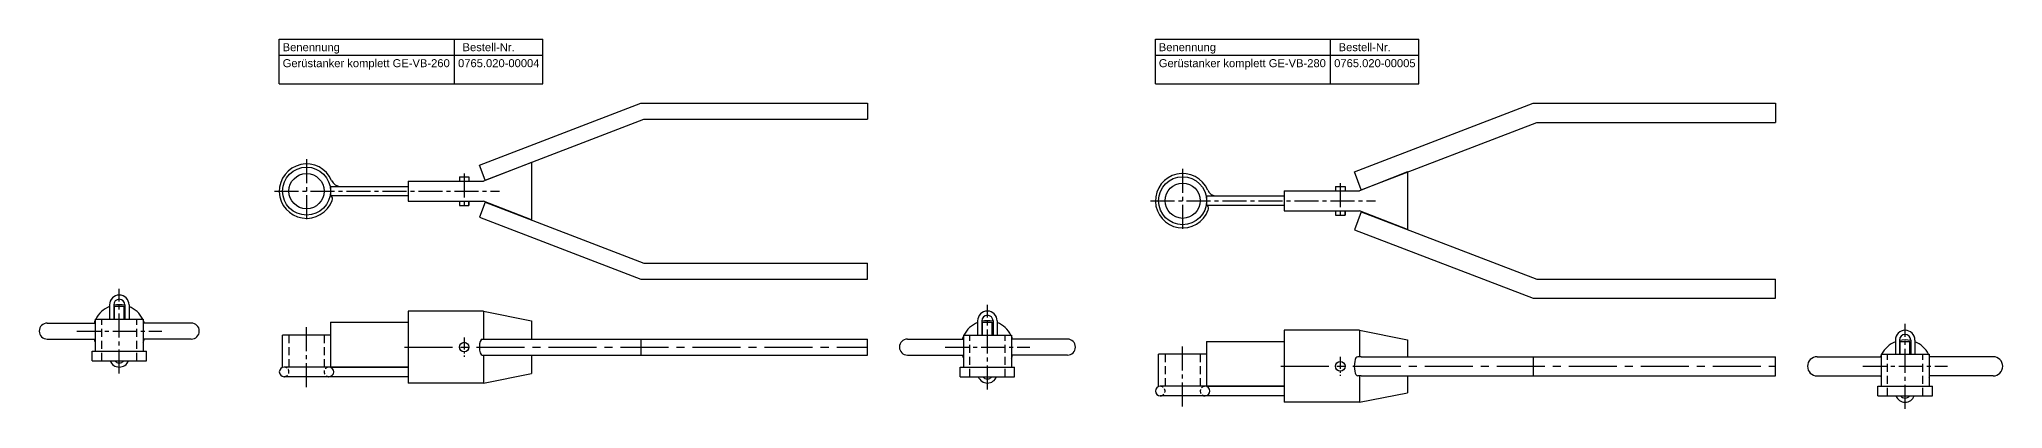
# Model space of a CAD drawing. Header units: millimetres. Extents: x 2369 to 7484, y 242 to 485.
# Drawn here: x 3694 to 4921, y 254 to 485 of the extents above; entities that cross this region are included whole.
import ezdxf

# ---------------------------------------------------------------- set-up
doc = ezdxf.new("R2010")
doc.units = ezdxf.units.MM
doc.header["$LTSCALE"] = 20
doc.linetypes.add('MITTE2', pattern=[1.125, 0.75, -0.125, 0.125, -0.125])
doc.linetypes.add('VERDECKT2', pattern=[0.1875, 0.125, -0.0625])
doc.layers.add('HALFEN', color=2, linetype='Continuous')
doc.styles.add('ARIAL50', font='ARIAL.TTF', dxfattribs={"height": 5})

msp = doc.modelspace()

# ---------------------------------------------------------------- linework, layer by layer
at = {"layer": 'HALFEN'}
for p, q in [((3844.1, 485.1), (4008.7, 485.1)), ((3844.1, 457.1), (3844.1, 485.1)), ((3953.6, 457.1), (3953.6, 485.1)), ((4008.7, 457.1), (4008.7, 485.1)), ((4391.6, 485.1), (4556.2, 485.1)), ((4391.6, 457.1), (4391.6, 485.1)), ((4501.1, 457.1), (4501.1, 485.1)), ((4556.2, 457.1), (4556.2, 485.1)), ((3844.1, 475.1), (4008.7, 475.1)), ((4391.6, 475.1), (4556.2, 475.1)), ((3844.1, 457.1), (4008.7, 457.1)), ((4391.6, 457.1), (4556.2, 457.1)), ((3969.1, 406.3), (4070.1, 445.1)), ((4070.1, 445.1), (4211.6, 445.1)), ((4211.6, 445.1), (4211.6, 435.1)), ((4515.9, 402.2), (4627.6, 445.1)), ((4627.6, 445.1), (4779.1, 445.1)), ((4779.1, 445.1), (4779.1, 433.1)), ((3972.7, 397), (4071.9, 435.1)), ((4071.9, 435.1), (4211.6, 435.1)), ((4520.2, 391), (4629.9, 433.1)), ((4629.9, 433.1), (4779.1, 433.1)), ((3972.7, 397), (3969.1, 406.3)), ((4001.6, 408.1), (3971.6, 396.3)), ((4001.6, 408.1), (4001.6, 372.1)), ((3924.6, 396.3), (3971.6, 396.3)), ((3924.6, 396.3), (3924.6, 383.8)), ((3956.6, 399.1), (3956.6, 396.3)), ((3956.6, 399.1), (3962.6, 399.1)), ((3962.6, 399.1), (3962.6, 396.3)), ((4504.1, 393.1), (4504.1, 390.3)), ((4504.1, 393.1), (4510.1, 393.1)), ((4510.1, 393.1), (4510.1, 390.3)), ((4520.2, 391), (4515.9, 402.2)), ((4549.1, 402.1), (4519.1, 390.3)), ((4549.1, 402.1), (4549.1, 366.1)), ((3924.6, 383.8), (3971.6, 383.8)), ((3956.6, 383.8), (3956.6, 381.1)), ((3956.6, 381.1), (3962.6, 381.1)), ((3962.6, 381.1), (3962.6, 383.8)), ((3962.6, 383.8), (3962.6, 381.1)), ((3972.7, 383.2), (3969.1, 373.8)), ((4001.6, 372.1), (3971.6, 383.8)), ((3972.7, 383.2), (4071.9, 345.1)), ((4472.1, 390.3), (4519.1, 390.3)), ((4472.1, 390.3), (4472.1, 377.8)), ((3969.1, 373.8), (4070.1, 335.1)), ((4472.1, 377.8), (4519.1, 377.8)), ((4504.1, 377.8), (4504.1, 375.1)), ((4504.1, 375.1), (4510.1, 375.1)), ((4510.1, 375.1), (4510.1, 377.8)), ((4510.1, 377.8), (4510.1, 375.1)), ((4520.2, 377.2), (4515.9, 366)), ((4549.1, 366.1), (4519.1, 377.8)), ((4520.2, 377.2), (4629.9, 335.1)), ((4515.9, 366), (4627.6, 323.1)), ((4071.9, 345.1), (4211.6, 345.1)), ((4211.6, 335.1), (4211.6, 345.1)), ((4070.1, 335.1), (4211.6, 335.1)), ((4629.9, 335.1), (4779.1, 335.1)), ((4779.1, 323.1), (4779.1, 335.1)), ((4627.6, 323.1), (4779.1, 323.1)), ((3699.1, 307.6), (3729.1, 307.6)), ((3729.1, 310.1), (3759.1, 310.1)), ((3729.1, 310.1), (3729.1, 290.1)), ((3738, 319), (3738, 310.1)), ((3740.6, 319), (3740.6, 310.1)), ((3741.1, 318.1), (3747.1, 318.1)), ((3741.1, 310.1), (3741.1, 318.1)), ((3747.1, 310.1), (3747.1, 318.1)), ((3747.6, 319), (3747.6, 310.1)), ((3750.2, 319), (3750.2, 310.1)), ((3759.1, 310.1), (3759.1, 290.1)), ((3789.1, 307.6), (3759.1, 307.6)), ((3876.1, 308.1), (3924.6, 308.1)), ((3876.1, 308.1), (3876.1, 280.1)), ((3971.6, 315.1), (3924.6, 315.1)), ((3924.6, 315.1), (3924.6, 270.1)), ((3971.6, 315.1), (4001.6, 309.1)), ((3971.6, 315.1), (3971.6, 297.6)), ((4001.6, 309.1), (4001.6, 297.6)), ((4280.5, 309), (4280.5, 300.1)), ((4283.1, 309), (4283.1, 300.1)), ((4283.6, 308.1), (4289.6, 308.1)), ((4283.6, 300.1), (4283.6, 308.1)), ((4289.6, 300.1), (4289.6, 308.1)), ((4290.1, 309), (4290.1, 300.1)), ((4292.7, 309), (4292.7, 300.1)), ((3699.1, 297.6), (3729.1, 297.6)), ((3789.1, 297.6), (3759.1, 297.6)), ((3876.1, 300.1), (3846.1, 300.1)), ((3846.1, 280.1), (3846.1, 300.1)), ((3970.9, 297.6), (4211.6, 297.6)), ((4070.1, 297.6), (4070.1, 287.6)), ((4211.6, 287.6), (4211.6, 297.6)), ((4236.6, 297.6), (4271.6, 297.6)), ((4271.6, 300.1), (4301.6, 300.1)), ((4271.6, 300.1), (4271.6, 280.1)), ((4301.6, 300.1), (4301.6, 280.1)), ((4336.6, 297.6), (4301.6, 297.6)), ((4423.6, 296.1), (4472.1, 296.1)), ((4423.6, 296.1), (4423.6, 268.1)), ((4519.1, 303.1), (4472.1, 303.1)), ((4472.1, 303.1), (4472.1, 258.1)), ((4519.1, 303.1), (4549.1, 297.1)), ((4519.1, 303.1), (4519.1, 286.6)), ((4549.1, 297.1), (4549.1, 286.6)), ((4854, 297), (4854, 288.1)), ((4856.6, 297), (4856.6, 288.1)), ((4857.1, 296.1), (4863.1, 296.1)), ((4857.1, 288.1), (4857.1, 296.1)), ((4863.1, 288.1), (4863.1, 296.1)), ((4863.6, 297), (4863.6, 288.1)), ((4866.2, 297), (4866.2, 288.1)), ((3727.1, 284.1), (3727.1, 290.1)), ((3727.1, 290.1), (3761.1, 290.1)), ((3727.1, 284.1), (3761.1, 284.1)), ((3761.1, 284.1), (3761.1, 290.1)), ((3970.9, 287.6), (4211.6, 287.6)), ((3971.6, 287.6), (3971.6, 270.1)), ((3971.6, 286.6), (3971.6, 270.1)), ((4001.6, 287.6), (4001.6, 276.1)), ((4236.6, 287.6), (4271.6, 287.6)), ((4336.6, 287.6), (4301.6, 287.6)), ((4423.6, 288.1), (4393.6, 288.1)), ((4393.6, 268.1), (4393.6, 288.1)), ((4520.2, 286.6), (4518, 286.6)), ((4520.2, 286.6), (4779.1, 286.6)), ((4627.6, 286.6), (4627.6, 274.6)), ((4779.1, 274.6), (4779.1, 286.6)), ((4805.1, 286.6), (4845.1, 286.6)), ((4845.1, 288.1), (4875.1, 288.1)), ((4845.1, 288.1), (4845.1, 268.1)), ((4875.1, 288.1), (4875.1, 268.1)), ((4915.1, 286.6), (4875.1, 286.6)), ((3924.6, 280.1), (3847.1, 280.1)), ((3924.6, 274.1), (3847.1, 274.1)), ((3876.1, 280.1), (3924.6, 280.1)), ((3971.6, 270.1), (3924.6, 270.1)), ((3971.6, 270.1), (4001.6, 276.1)), ((4269.6, 274.1), (4269.6, 280.1)), ((4269.6, 280.1), (4303.6, 280.1)), ((4269.6, 274.1), (4303.6, 274.1)), ((4303.6, 274.1), (4303.6, 280.1)), ((4520.2, 274.6), (4518, 274.6)), ((4519.1, 274.6), (4519.1, 258.1)), ((4519.1, 274.6), (4519.1, 258.1)), ((4520.2, 274.6), (4779.1, 274.6)), ((4549.1, 274.6), (4549.1, 264.1)), ((4805.1, 274.6), (4845.1, 274.6)), ((4915.1, 274.6), (4875.1, 274.6)), ((4472.1, 268.1), (4394.6, 268.1)), ((4472.1, 262.1), (4394.6, 262.1)), ((4423.6, 268.1), (4472.1, 268.1)), ((4519.1, 258.1), (4472.1, 258.1)), ((4519.1, 258.1), (4549.1, 264.1)), ((4843.1, 262.1), (4843.1, 268.1)), ((4843.1, 268.1), (4877.1, 268.1)), ((4843.1, 262.1), (4877.1, 262.1)), ((4877.1, 262.1), (4877.1, 268.1))]:
    msp.add_line(p, q, dxfattribs=at)
at = {"layer": 'HALFEN', "color": 1, "linetype": 'MITTE2'}
for p, q in [((3861.1, 410.1), (3861.1, 370.1)), ((3959.6, 401.1), (3959.6, 379.1)), ((4408.6, 404.1), (4408.6, 364.1)), ((4507.1, 395.1), (4507.1, 373.1)), ((3841, 390.1), (3981.7, 390.1)), ((4388.5, 384.1), (4529.2, 384.1)), ((3744.1, 276.1), (3744.1, 329.1)), ((4286.6, 266.1), (4286.6, 319.1)), ((4860.1, 254.1), (4860.1, 307.1)), ((3717.6, 302.6), (3770.6, 302.6)), ((3861.1, 267.5), (3861.1, 306.1)), ((4260.1, 292.6), (4313.1, 292.6)), ((4408.6, 255.5), (4408.6, 294.1)), ((4833.6, 280.6), (4886.6, 280.6))]:
    msp.add_line(p, q, dxfattribs=at)
at = {"layer": 'HALFEN', "color": 1, "linetype": 'VERDECKT2', "ltscale": 2}
for p, q in [((3733.1, 284.1), (3733.1, 310.1)), ((3755.1, 284.1), (3755.1, 310.1)), ((3850.1, 300.1), (3850.1, 280.1)), ((3872.1, 300.1), (3872.1, 280.1)), ((4275.6, 274.1), (4275.6, 300.1)), ((4297.6, 274.1), (4297.6, 300.1)), ((4397.6, 288.1), (4397.6, 268.1)), ((4419.6, 288.1), (4419.6, 268.1)), ((4849.1, 262.1), (4849.1, 288.1)), ((4871.1, 262.1), (4871.1, 288.1))]:
    msp.add_line(p, q, dxfattribs=at)
at = {"layer": 'HALFEN', "color": 1, "linetype": 'MITTE2', "ltscale": 0.5}
for p, q in [((3959.6, 298.6), (3959.6, 286.6)), ((4507.1, 286.6), (4507.1, 274.6))]:
    msp.add_line(p, q, dxfattribs=at)
at = {"layer": 'HALFEN', "color": 1, "linetype": 'MITTE2', "ltscale": 2}
for p, q in [((3922.4, 292.6), (4211.6, 292.6)), ((4469.9, 280.6), (4779.1, 280.6))]:
    msp.add_line(p, q, dxfattribs=at)
at = {"layer": 'HALFEN'}
for points in [[(3924.6, 387.1), (3876.3, 387.1), (3876.3, 393.1), (3924.6, 393.1)], [(4472.1, 381.1), (4423.8, 381.1), (4423.8, 387.1), (4472.1, 387.1)]]:
    msp.add_lwpolyline(points, dxfattribs=at)
for centre, radius in [((3861.1, 390.1), 15), ((3861.1, 390.1), 11), ((4408.6, 384.1), 15), ((4408.6, 384.1), 11), ((3959.6, 292.6), 3), ((4507.1, 280.6), 3)]:
    msp.add_circle(centre, radius, dxfattribs=at)
for centre, radius, start, end in [((3861.1, 390.1), 17, 23.0357, 340.1276), ((3882.3, 399.1), 6, 203.0357, 270), ((4408.6, 384.1), 17, 23.0357, 340.1276), ((3874.3, 385.3), 3, 340.1276, 35.8967), ((4429.8, 393.1), 6, 203.0357, 270), ((4421.8, 379.3), 3, 340.1276, 35.8967), ((3744.1, 319), 6.1, 0, 180), ((3744.1, 319), 3.5, 0, 180), ((3699.1, 302.6), 5, 90, 270), ((3789.1, 302.6), 5, 270, 90), ((4286.6, 309), 6.1, 0, 180), ((4286.6, 309), 3.5, 0, 180), ((4236.6, 292.6), 5, 90, 270), ((4336.6, 292.6), 5, 270, 90), ((4860.1, 297), 6.1, 0, 180), ((4860.1, 297), 3.5, 0, 180), ((3744.1, 286.2), 6.1, 200.1368, 339.8632), ((3744.1, 286.2), 3.5, 216.8699, 323.1301), ((4805.1, 280.6), 6, 90, 270), ((4915.1, 280.6), 6, 270, 90), ((3847.1, 277.1), 3, 90, 270), ((3875.1, 277.1), 3, 270, 90), ((4286.6, 276.2), 6.1, 200.1368, 339.8632), ((4286.6, 276.2), 3.5, 216.8699, 323.1301), ((4394.6, 265.1), 3, 90, 270), ((4422.6, 265.1), 3, 270, 90), ((4860.1, 264.2), 6.1, 200.1368, 339.8632), ((4860.1, 264.2), 3.5, 216.8699, 323.1301)]:
    msp.add_arc(centre, radius, start, end, dxfattribs=at)
at = {"layer": 'HALFEN', "color": 2}
for centre, start, end in [((3744.1, 302.6), 77.7533, 102.2467), ((3744.1, 302.6), 155.38, 162.3603), ((3744.1, 302.6), 111.6969, 152.9643), ((3744.1, 302.6), 27.0357, 68.3031), ((3744.1, 302.6), 17.6397, 24.62), ((4286.6, 292.6), 111.6969, 152.9643), ((4286.6, 292.6), 77.7533, 102.2467), ((4286.6, 292.6), 27.0357, 68.3031), ((3744.1, 302.6), 197.6397, 204.62), ((3744.1, 302.6), 335.38, 342.3603), ((4286.6, 292.6), 155.38, 162.3603), ((4286.6, 292.6), 17.6397, 24.62), ((4860.1, 280.6), 111.6969, 152.9643), ((4860.1, 280.6), 77.7533, 102.2467), ((4860.1, 280.6), 27.0357, 68.3031), ((4286.6, 292.6), 197.6397, 204.62), ((4286.6, 292.6), 335.38, 342.3603), ((4860.1, 280.6), 155.38, 158.6763), ((4860.1, 280.6), 21.3237, 24.62), ((4860.1, 280.6), 201.3237, 204.62), ((4860.1, 280.6), 335.38, 338.6763)]:
    msp.add_arc(centre, 16.5, start, end, dxfattribs=at)
at = {"layer": 'HALFEN', "color": 1, "linetype": 'VERDECKT2'}
for centre, start, end in [((3847.1, 277.1), 270, 90), ((3875.1, 277.1), 90, 270), ((4394.6, 265.1), 270, 90), ((4422.6, 265.1), 90, 270)]:
    msp.add_arc(centre, 3, start, end, dxfattribs=at)
at = {"layer": 'HALFEN'}
for centre, major_axis, start_param, end_param in [((3970.9, 292.6), (0, -5), 3.141593, 6.283185), ((4518, 280.6), (0, 6), 0, 3.141593)]:
    msp.add_ellipse(centre, major_axis=major_axis, ratio=0.358368, start_param=start_param, end_param=end_param, dxfattribs=at)

# ---------------------------------------------------------------- texts
at = {"layer": 'HALFEN', "style": 'ARIAL50'}
for s, p in [('Benennung', (3846.2, 477.6)), ('Bestell-Nr.', (3958.6, 477.6)), ('Benennung', (4393.7, 477.6)), ('Bestell-Nr.', (4506.1, 477.6)), ('Gerüstanker komplett GE-VB-260', (3846.2, 467.6)), ('0765.020-00004', (3955.8, 467.6)), ('Gerüstanker komplett GE-VB-280', (4393.7, 467.6)), ('0765.020-00005', (4503.3, 467.6))]:
    msp.add_text(s, height=5, dxfattribs=at).set_placement(p)

doc.saveas('drawing.dxf')
